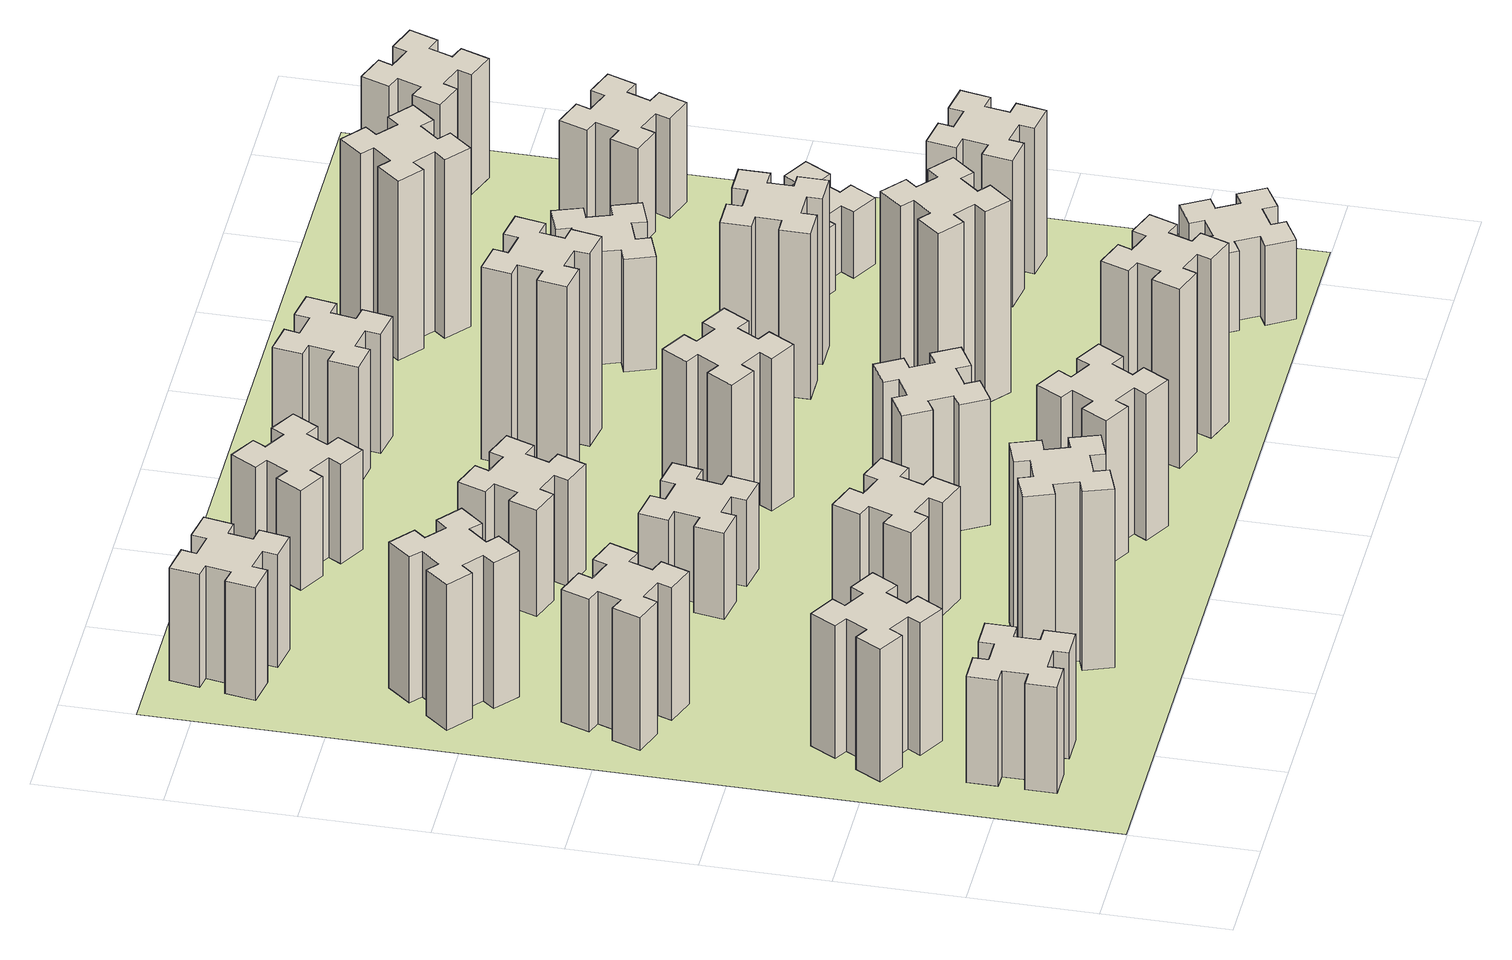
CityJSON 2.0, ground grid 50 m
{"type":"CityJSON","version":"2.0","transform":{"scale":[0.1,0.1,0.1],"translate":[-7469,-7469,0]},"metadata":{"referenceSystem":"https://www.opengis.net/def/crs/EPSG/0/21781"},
"CityObjects":{
"building1":{"type":"Building","attributes":{"class":"1000","function":"1000","usage":"1000","yearOfConstruction":2016,"roofType":"1000","measuredHeight":48,"storeysAboveGround":30,"storeysBelowGround":0},"geometry":[{"type":"Solid","lod":"1","boundaries":[[[[0,1,2,3,4,5,6,7,8,9,10,11,12,13,14,15,16,17,18,19]],[[17,16,20,21]],[[16,15,22,20]],[[15,14,23,22]],[[14,13,24,23]],[[13,12,25,24]],[[12,11,26,25]],[[11,10,27,26]],[[10,9,28,27]],[[9,8,29,28]],[[8,7,30,29]],[[7,6,31,30]],[[6,5,32,31]],[[5,4,33,32]],[[4,3,34,33]],[[3,2,35,34]],[[2,1,36,35]],[[1,0,37,36]],[[0,19,38,37]],[[19,18,39,38]],[[18,17,21,39]],[[24,25,26,27,28,29,30,31,32,33,34,35,36,37,38,39,21,20,22,23]]]]}]},
"building2":{"type":"Building","attributes":{"class":"1000","function":"1000","usage":"1000","yearOfConstruction":2016,"roofType":"1000","measuredHeight":60,"storeysAboveGround":30,"storeysBelowGround":0},"geometry":[{"type":"Solid","lod":"1","boundaries":[[[[40,41,42,43,44,45,46,47,48,49,50,51,52,53,54,55,56,57,58,59]],[[57,56,60,61]],[[56,55,62,60]],[[55,54,63,62]],[[54,53,64,63]],[[53,52,65,64]],[[52,51,66,65]],[[51,50,67,66]],[[50,49,68,67]],[[49,48,69,68]],[[48,47,70,69]],[[47,46,71,70]],[[46,45,72,71]],[[45,44,73,72]],[[44,43,74,73]],[[43,42,75,74]],[[42,41,76,75]],[[41,40,77,76]],[[40,59,78,77]],[[59,58,79,78]],[[58,57,61,79]],[[64,65,66,67,68,69,70,71,72,73,74,75,76,77,78,79,61,60,62,63]]]]}]},
"building3":{"type":"Building","attributes":{"class":"1000","function":"1000","usage":"1000","yearOfConstruction":2016,"roofType":"1000","measuredHeight":60,"storeysAboveGround":30,"storeysBelowGround":0},"geometry":[{"type":"Solid","lod":"1","boundaries":[[[[80,81,82,83,84,85,86,87,88,89,90,91,92,93,94,95,96,97,98,99]],[[97,96,100,101]],[[96,95,102,100]],[[95,94,103,102]],[[94,93,104,103]],[[93,92,105,104]],[[92,91,106,105]],[[91,90,107,106]],[[90,89,108,107]],[[89,88,109,108]],[[88,87,110,109]],[[87,86,111,110]],[[86,85,112,111]],[[85,84,113,112]],[[84,83,114,113]],[[83,82,115,114]],[[82,81,116,115]],[[81,80,117,116]],[[80,99,118,117]],[[99,98,119,118]],[[98,97,101,119]],[[104,105,106,107,108,109,110,111,112,113,114,115,116,117,118,119,101,100,102,103]]]]}]},
"building4":{"type":"Building","attributes":{"class":"1000","function":"1000","usage":"1000","yearOfConstruction":2016,"roofType":"1000","measuredHeight":66,"storeysAboveGround":30,"storeysBelowGround":0},"geometry":[{"type":"Solid","lod":"1","boundaries":[[[[120,121,122,123,124,125,126,127,128,129,130,131,132,133,134,135,136,137,138,139]],[[137,136,140,141]],[[136,135,142,140]],[[135,134,143,142]],[[134,133,144,143]],[[133,132,145,144]],[[132,131,146,145]],[[131,130,147,146]],[[130,129,148,147]],[[129,128,149,148]],[[128,127,150,149]],[[127,126,151,150]],[[126,125,152,151]],[[125,124,153,152]],[[124,123,154,153]],[[123,122,155,154]],[[122,121,156,155]],[[121,120,157,156]],[[120,139,158,157]],[[139,138,159,158]],[[138,137,141,159]],[[144,145,146,147,148,149,150,151,152,153,154,155,156,157,158,159,141,140,142,143]]]]}]},
"building5":{"type":"Building","attributes":{"class":"1000","function":"1000","usage":"1000","yearOfConstruction":2016,"roofType":"1000","measuredHeight":81,"storeysAboveGround":30,"storeysBelowGround":0},"geometry":[{"type":"Solid","lod":"1","boundaries":[[[[160,161,162,163,164,165,166,167,168,169,170,171,172,173,174,175,176,177,178,179]],[[177,176,180,181]],[[176,175,182,180]],[[175,174,183,182]],[[174,173,184,183]],[[173,172,185,184]],[[172,171,186,185]],[[171,170,187,186]],[[170,169,188,187]],[[169,168,189,188]],[[168,167,190,189]],[[167,166,191,190]],[[166,165,192,191]],[[165,164,193,192]],[[164,163,194,193]],[[163,162,195,194]],[[162,161,196,195]],[[161,160,197,196]],[[160,179,198,197]],[[179,178,199,198]],[[178,177,181,199]],[[184,185,186,187,188,189,190,191,192,193,194,195,196,197,198,199,181,180,182,183]]]]}]},
"building6":{"type":"Building","attributes":{"class":"1000","function":"1000","usage":"1000","yearOfConstruction":2016,"roofType":"1000","measuredHeight":51,"storeysAboveGround":30,"storeysBelowGround":0},"geometry":[{"type":"Solid","lod":"1","boundaries":[[[[200,201,202,203,204,205,206,207,208,209,210,211,212,213,214,215,216,217,218,219]],[[217,216,220,221]],[[216,215,222,220]],[[215,214,223,222]],[[214,213,224,223]],[[213,212,225,224]],[[212,211,226,225]],[[211,210,227,226]],[[210,209,228,227]],[[209,208,229,228]],[[208,207,230,229]],[[207,206,231,230]],[[206,205,232,231]],[[205,204,233,232]],[[204,203,234,233]],[[203,202,235,234]],[[202,201,236,235]],[[201,200,237,236]],[[200,219,238,237]],[[219,218,239,238]],[[218,217,221,239]],[[224,225,226,227,228,229,230,231,232,233,234,235,236,237,238,239,221,220,222,223]]]]}]},
"building7":{"type":"Building","attributes":{"class":"1000","function":"1000","usage":"1000","yearOfConstruction":2016,"roofType":"1000","measuredHeight":51,"storeysAboveGround":30,"storeysBelowGround":0},"geometry":[{"type":"Solid","lod":"1","boundaries":[[[[240,241,242,243,244,245,246,247,248,249,250,251,252,253,254,255,256,257,258,259]],[[257,256,260,261]],[[256,255,262,260]],[[255,254,263,262]],[[254,253,264,263]],[[253,252,265,264]],[[252,251,266,265]],[[251,250,267,266]],[[250,249,268,267]],[[249,248,269,268]],[[248,247,270,269]],[[247,246,271,270]],[[246,245,272,271]],[[245,244,273,272]],[[244,243,274,273]],[[243,242,275,274]],[[242,241,276,275]],[[241,240,277,276]],[[240,259,278,277]],[[259,258,279,278]],[[258,257,261,279]],[[264,265,266,267,268,269,270,271,272,273,274,275,276,277,278,279,261,260,262,263]]]]}]},
"building8":{"type":"Building","attributes":{"class":"1000","function":"1000","usage":"1000","yearOfConstruction":2016,"roofType":"1000","measuredHeight":39,"storeysAboveGround":30,"storeysBelowGround":0},"geometry":[{"type":"Solid","lod":"1","boundaries":[[[[280,281,282,283,284,285,286,287,288,289,290,291,292,293,294,295,296,297,298,299]],[[297,296,300,301]],[[296,295,302,300]],[[295,294,303,302]],[[294,293,304,303]],[[293,292,305,304]],[[292,291,306,305]],[[291,290,307,306]],[[290,289,308,307]],[[289,288,309,308]],[[288,287,310,309]],[[287,286,311,310]],[[286,285,312,311]],[[285,284,313,312]],[[284,283,314,313]],[[283,282,315,314]],[[282,281,316,315]],[[281,280,317,316]],[[280,299,318,317]],[[299,298,319,318]],[[298,297,301,319]],[[304,305,306,307,308,309,310,311,312,313,314,315,316,317,318,319,301,300,302,303]]]]}]},
"building9":{"type":"Building","attributes":{"class":"1000","function":"1000","usage":"1000","yearOfConstruction":2016,"roofType":"1000","measuredHeight":48,"storeysAboveGround":30,"storeysBelowGround":0},"geometry":[{"type":"Solid","lod":"1","boundaries":[[[[320,321,322,323,324,325,326,327,328,329,330,331,332,333,334,335,336,337,338,339]],[[337,336,340,341]],[[336,335,342,340]],[[335,334,343,342]],[[334,333,344,343]],[[333,332,345,344]],[[332,331,346,345]],[[331,330,347,346]],[[330,329,348,347]],[[329,328,349,348]],[[328,327,350,349]],[[327,326,351,350]],[[326,325,352,351]],[[325,324,353,352]],[[324,323,354,353]],[[323,322,355,354]],[[322,321,356,355]],[[321,320,357,356]],[[320,339,358,357]],[[339,338,359,358]],[[338,337,341,359]],[[344,345,346,347,348,349,350,351,352,353,354,355,356,357,358,359,341,340,342,343]]]]}]},
"building10":{"type":"Building","attributes":{"class":"1000","function":"1000","usage":"1000","yearOfConstruction":2016,"roofType":"1000","measuredHeight":66,"storeysAboveGround":30,"storeysBelowGround":0},"geometry":[{"type":"Solid","lod":"1","boundaries":[[[[360,361,362,363,364,365,366,367,368,369,370,371,372,373,374,375,376,377,378,379]],[[377,376,380,381]],[[376,375,382,380]],[[375,374,383,382]],[[374,373,384,383]],[[373,372,385,384]],[[372,371,386,385]],[[371,370,387,386]],[[370,369,388,387]],[[369,368,389,388]],[[368,367,390,389]],[[367,366,391,390]],[[366,365,392,391]],[[365,364,393,392]],[[364,363,394,393]],[[363,362,395,394]],[[362,361,396,395]],[[361,360,397,396]],[[360,379,398,397]],[[379,378,399,398]],[[378,377,381,399]],[[384,385,386,387,388,389,390,391,392,393,394,395,396,397,398,399,381,380,382,383]]]]}]},
"building11":{"type":"Building","attributes":{"class":"1000","function":"1000","usage":"1000","yearOfConstruction":2016,"roofType":"1000","measuredHeight":45,"storeysAboveGround":30,"storeysBelowGround":0},"geometry":[{"type":"Solid","lod":"1","boundaries":[[[[400,401,402,403,404,405,406,407,408,409,410,411,412,413,414,415,416,417,418,419]],[[417,416,420,421]],[[416,415,422,420]],[[415,414,423,422]],[[414,413,424,423]],[[413,412,425,424]],[[412,411,426,425]],[[411,410,427,426]],[[410,409,428,427]],[[409,408,429,428]],[[408,407,430,429]],[[407,406,431,430]],[[406,405,432,431]],[[405,404,433,432]],[[404,403,434,433]],[[403,402,435,434]],[[402,401,436,435]],[[401,400,437,436]],[[400,419,438,437]],[[419,418,439,438]],[[418,417,421,439]],[[424,425,426,427,428,429,430,431,432,433,434,435,436,437,438,439,421,420,422,423]]]]}]},
"building12":{"type":"Building","attributes":{"class":"1000","function":"1000","usage":"1000","yearOfConstruction":2016,"roofType":"1000","measuredHeight":57,"storeysAboveGround":30,"storeysBelowGround":0},"geometry":[{"type":"Solid","lod":"1","boundaries":[[[[440,441,442,443,444,445,446,447,448,449,450,451,452,453,454,455,456,457,458,459]],[[457,456,460,461]],[[456,455,462,460]],[[455,454,463,462]],[[454,453,464,463]],[[453,452,465,464]],[[452,451,466,465]],[[451,450,467,466]],[[450,449,468,467]],[[449,448,469,468]],[[448,447,470,469]],[[447,446,471,470]],[[446,445,472,471]],[[445,444,473,472]],[[444,443,474,473]],[[443,442,475,474]],[[442,441,476,475]],[[441,440,477,476]],[[440,459,478,477]],[[459,458,479,478]],[[458,457,461,479]],[[464,465,466,467,468,469,470,471,472,473,474,475,476,477,478,479,461,460,462,463]]]]}]},
"building13":{"type":"Building","attributes":{"class":"1000","function":"1000","usage":"1000","yearOfConstruction":2016,"roofType":"1000","measuredHeight":69,"storeysAboveGround":30,"storeysBelowGround":0},"geometry":[{"type":"Solid","lod":"1","boundaries":[[[[480,481,482,483,484,485,486,487,488,489,490,491,492,493,494,495,496,497,498,499]],[[497,496,500,501]],[[496,495,502,500]],[[495,494,503,502]],[[494,493,504,503]],[[493,492,505,504]],[[492,491,506,505]],[[491,490,507,506]],[[490,489,508,507]],[[489,488,509,508]],[[488,487,510,509]],[[487,486,511,510]],[[486,485,512,511]],[[485,484,513,512]],[[484,483,514,513]],[[483,482,515,514]],[[482,481,516,515]],[[481,480,517,516]],[[480,499,518,517]],[[499,498,519,518]],[[498,497,501,519]],[[504,505,506,507,508,509,510,511,512,513,514,515,516,517,518,519,501,500,502,503]]]]}]},
"building14":{"type":"Building","attributes":{"class":"1000","function":"1000","usage":"1000","yearOfConstruction":2016,"roofType":"1000","measuredHeight":81,"storeysAboveGround":30,"storeysBelowGround":0},"geometry":[{"type":"Solid","lod":"1","boundaries":[[[[520,521,522,523,524,525,526,527,528,529,530,531,532,533,534,535,536,537,538,539]],[[537,536,540,541]],[[536,535,542,540]],[[535,534,543,542]],[[534,533,544,543]],[[533,532,545,544]],[[532,531,546,545]],[[531,530,547,546]],[[530,529,548,547]],[[529,528,549,548]],[[528,527,550,549]],[[527,526,551,550]],[[526,525,552,551]],[[525,524,553,552]],[[524,523,554,553]],[[523,522,555,554]],[[522,521,556,555]],[[521,520,557,556]],[[520,539,558,557]],[[539,538,559,558]],[[538,537,541,559]],[[544,545,546,547,548,549,550,551,552,553,554,555,556,557,558,559,541,540,542,543]]]]}]},
"building15":{"type":"Building","attributes":{"class":"1000","function":"1000","usage":"1000","yearOfConstruction":2016,"roofType":"1000","measuredHeight":87,"storeysAboveGround":30,"storeysBelowGround":0},"geometry":[{"type":"Solid","lod":"1","boundaries":[[[[560,561,562,563,564,565,566,567,568,569,570,571,572,573,574,575,576,577,578,579]],[[577,576,580,581]],[[576,575,582,580]],[[575,574,583,582]],[[574,573,584,583]],[[573,572,585,584]],[[572,571,586,585]],[[571,570,587,586]],[[570,569,588,587]],[[569,568,589,588]],[[568,567,590,589]],[[567,566,591,590]],[[566,565,592,591]],[[565,564,593,592]],[[564,563,594,593]],[[563,562,595,594]],[[562,561,596,595]],[[561,560,597,596]],[[560,579,598,597]],[[579,578,599,598]],[[578,577,581,599]],[[584,585,586,587,588,589,590,591,592,593,594,595,596,597,598,599,581,580,582,583]]]]}]},
"building16":{"type":"Building","attributes":{"class":"1000","function":"1000","usage":"1000","yearOfConstruction":2016,"roofType":"1000","measuredHeight":54,"storeysAboveGround":30,"storeysBelowGround":0},"geometry":[{"type":"Solid","lod":"1","boundaries":[[[[600,601,602,603,604,605,606,607,608,609,610,611,612,613,614,615,616,617,618,619]],[[617,616,620,621]],[[616,615,622,620]],[[615,614,623,622]],[[614,613,624,623]],[[613,612,625,624]],[[612,611,626,625]],[[611,610,627,626]],[[610,609,628,627]],[[609,608,629,628]],[[608,607,630,629]],[[607,606,631,630]],[[606,605,632,631]],[[605,604,633,632]],[[604,603,634,633]],[[603,602,635,634]],[[602,601,636,635]],[[601,600,637,636]],[[600,619,638,637]],[[619,618,639,638]],[[618,617,621,639]],[[624,625,626,627,628,629,630,631,632,633,634,635,636,637,638,639,621,620,622,623]]]]}]},
"building17":{"type":"Building","attributes":{"class":"1000","function":"1000","usage":"1000","yearOfConstruction":2016,"roofType":"1000","measuredHeight":87,"storeysAboveGround":30,"storeysBelowGround":0},"geometry":[{"type":"Solid","lod":"1","boundaries":[[[[640,641,642,643,644,645,646,647,648,649,650,651,652,653,654,655,656,657,658,659]],[[657,656,660,661]],[[656,655,662,660]],[[655,654,663,662]],[[654,653,664,663]],[[653,652,665,664]],[[652,651,666,665]],[[651,650,667,666]],[[650,649,668,667]],[[649,648,669,668]],[[648,647,670,669]],[[647,646,671,670]],[[646,645,672,671]],[[645,644,673,672]],[[644,643,674,673]],[[643,642,675,674]],[[642,641,676,675]],[[641,640,677,676]],[[640,659,678,677]],[[659,658,679,678]],[[658,657,661,679]],[[664,665,666,667,668,669,670,671,672,673,674,675,676,677,678,679,661,660,662,663]]]]}]},
"building18":{"type":"Building","attributes":{"class":"1000","function":"1000","usage":"1000","yearOfConstruction":2016,"roofType":"1000","measuredHeight":75,"storeysAboveGround":30,"storeysBelowGround":0},"geometry":[{"type":"Solid","lod":"1","boundaries":[[[[680,681,682,683,684,685,686,687,688,689,690,691,692,693,694,695,696,697,698,699]],[[697,696,700,701]],[[696,695,702,700]],[[695,694,703,702]],[[694,693,704,703]],[[693,692,705,704]],[[692,691,706,705]],[[691,690,707,706]],[[690,689,708,707]],[[689,688,709,708]],[[688,687,710,709]],[[687,686,711,710]],[[686,685,712,711]],[[685,684,713,712]],[[684,683,714,713]],[[683,682,715,714]],[[682,681,716,715]],[[681,680,717,716]],[[680,699,718,717]],[[699,698,719,718]],[[698,697,701,719]],[[704,705,706,707,708,709,710,711,712,713,714,715,716,717,718,719,701,700,702,703]]]]}]},
"building19":{"type":"Building","attributes":{"class":"1000","function":"1000","usage":"1000","yearOfConstruction":2016,"roofType":"1000","measuredHeight":51,"storeysAboveGround":30,"storeysBelowGround":0},"geometry":[{"type":"Solid","lod":"1","boundaries":[[[[720,721,722,723,724,725,726,727,728,729,730,731,732,733,734,735,736,737,738,739]],[[737,736,740,741]],[[736,735,742,740]],[[735,734,743,742]],[[734,733,744,743]],[[733,732,745,744]],[[732,731,746,745]],[[731,730,747,746]],[[730,729,748,747]],[[729,728,749,748]],[[728,727,750,749]],[[727,726,751,750]],[[726,725,752,751]],[[725,724,753,752]],[[724,723,754,753]],[[723,722,755,754]],[[722,721,756,755]],[[721,720,757,756]],[[720,739,758,757]],[[739,738,759,758]],[[738,737,741,759]],[[744,745,746,747,748,749,750,751,752,753,754,755,756,757,758,759,741,740,742,743]]]]}]},
"building20":{"type":"Building","attributes":{"class":"1000","function":"1000","usage":"1000","yearOfConstruction":2016,"roofType":"1000","measuredHeight":36,"storeysAboveGround":30,"storeysBelowGround":0},"geometry":[{"type":"Solid","lod":"1","boundaries":[[[[760,761,762,763,764,765,766,767,768,769,770,771,772,773,774,775,776,777,778,779]],[[777,776,780,781]],[[776,775,782,780]],[[775,774,783,782]],[[774,773,784,783]],[[773,772,785,784]],[[772,771,786,785]],[[771,770,787,786]],[[770,769,788,787]],[[769,768,789,788]],[[768,767,790,789]],[[767,766,791,790]],[[766,765,792,791]],[[765,764,793,792]],[[764,763,794,793]],[[763,762,795,794]],[[762,761,796,795]],[[761,760,797,796]],[[760,779,798,797]],[[779,778,799,798]],[[778,777,781,799]],[[784,785,786,787,788,789,790,791,792,793,794,795,796,797,798,799,781,780,782,783]]]]}]},
"building21":{"type":"Building","attributes":{"class":"1000","function":"1000","usage":"1000","yearOfConstruction":2016,"roofType":"1000","measuredHeight":81,"storeysAboveGround":30,"storeysBelowGround":0},"geometry":[{"type":"Solid","lod":"1","boundaries":[[[[800,801,802,803,804,805,806,807,808,809,810,811,812,813,814,815,816,817,818,819]],[[817,816,820,821]],[[816,815,822,820]],[[815,814,823,822]],[[814,813,824,823]],[[813,812,825,824]],[[812,811,826,825]],[[811,810,827,826]],[[810,809,828,827]],[[809,808,829,828]],[[808,807,830,829]],[[807,806,831,830]],[[806,805,832,831]],[[805,804,833,832]],[[804,803,834,833]],[[803,802,835,834]],[[802,801,836,835]],[[801,800,837,836]],[[800,819,838,837]],[[819,818,839,838]],[[818,817,821,839]],[[824,825,826,827,828,829,830,831,832,833,834,835,836,837,838,839,821,820,822,823]]]]}]},
"building22":{"type":"Building","attributes":{"class":"1000","function":"1000","usage":"1000","yearOfConstruction":2016,"roofType":"1000","measuredHeight":66,"storeysAboveGround":30,"storeysBelowGround":0},"geometry":[{"type":"Solid","lod":"1","boundaries":[[[[840,841,842,843,844,845,846,847,848,849,850,851,852,853,854,855,856,857,858,859]],[[857,856,860,861]],[[856,855,862,860]],[[855,854,863,862]],[[854,853,864,863]],[[853,852,865,864]],[[852,851,866,865]],[[851,850,867,866]],[[850,849,868,867]],[[849,848,869,868]],[[848,847,870,869]],[[847,846,871,870]],[[846,845,872,871]],[[845,844,873,872]],[[844,843,874,873]],[[843,842,875,874]],[[842,841,876,875]],[[841,840,877,876]],[[840,859,878,877]],[[859,858,879,878]],[[858,857,861,879]],[[864,865,866,867,868,869,870,871,872,873,874,875,876,877,878,879,861,860,862,863]]]]}]},
"building23":{"type":"Building","attributes":{"class":"1000","function":"1000","usage":"1000","yearOfConstruction":2016,"roofType":"1000","measuredHeight":30,"storeysAboveGround":30,"storeysBelowGround":0},"geometry":[{"type":"Solid","lod":"1","boundaries":[[[[880,881,882,883,884,885,886,887,888,889,890,891,892,893,894,895,896,897,898,899]],[[897,896,900,901]],[[896,895,902,900]],[[895,894,903,902]],[[894,893,904,903]],[[893,892,905,904]],[[892,891,906,905]],[[891,890,907,906]],[[890,889,908,907]],[[889,888,909,908]],[[888,887,910,909]],[[887,886,911,910]],[[886,885,912,911]],[[885,884,913,912]],[[884,883,914,913]],[[883,882,915,914]],[[882,881,916,915]],[[881,880,917,916]],[[880,899,918,917]],[[899,898,919,918]],[[898,897,901,919]],[[904,905,906,907,908,909,910,911,912,913,914,915,916,917,918,919,901,900,902,903]]]]}]},
"building24":{"type":"Building","attributes":{"class":"1000","function":"1000","usage":"1000","yearOfConstruction":2016,"roofType":"1000","measuredHeight":45,"storeysAboveGround":30,"storeysBelowGround":0},"geometry":[{"type":"Solid","lod":"1","boundaries":[[[[920,921,922,923,924,925,926,927,928,929,930,931,932,933,934,935,936,937,938,939]],[[937,936,940,941]],[[936,935,942,940]],[[935,934,943,942]],[[934,933,944,943]],[[933,932,945,944]],[[932,931,946,945]],[[931,930,947,946]],[[930,929,948,947]],[[929,928,949,948]],[[928,927,950,949]],[[927,926,951,950]],[[926,925,952,951]],[[925,924,953,952]],[[924,923,954,953]],[[923,922,955,954]],[[922,921,956,955]],[[921,920,957,956]],[[920,939,958,957]],[[939,938,959,958]],[[938,937,941,959]],[[944,945,946,947,948,949,950,951,952,953,954,955,956,957,958,959,941,940,942,943]]]]}]},
"building25":{"type":"Building","attributes":{"class":"1000","function":"1000","usage":"1000","yearOfConstruction":2016,"roofType":"1000","measuredHeight":54,"storeysAboveGround":30,"storeysBelowGround":0},"geometry":[{"type":"Solid","lod":"1","boundaries":[[[[960,961,962,963,964,965,966,967,968,969,970,971,972,973,974,975,976,977,978,979]],[[977,976,980,981]],[[976,975,982,980]],[[975,974,983,982]],[[974,973,984,983]],[[973,972,985,984]],[[972,971,986,985]],[[971,970,987,986]],[[970,969,988,987]],[[969,968,989,988]],[[968,967,990,989]],[[967,966,991,990]],[[966,965,992,991]],[[965,964,993,992]],[[964,963,994,993]],[[963,962,995,994]],[[962,961,996,995]],[[961,960,997,996]],[[960,979,998,997]],[[979,978,999,998]],[[978,977,981,999]],[[984,985,986,987,988,989,990,991,992,993,994,995,996,997,998,999,981,980,982,983]]]]}]},
"landuse1":{"type":"LandUse","attributes":{"name":"plot1","function":"1010"},"geometry":[{"type":"MultiSurface","lod":"1","boundaries":[[[1000,1001,1002,1003]]]}]}
},
"vertices":[
[485,425,0],[485,525,0],[545,525,0],[545,645,0],[425,645,0],[425,585,0],[325,585,0],[325,645,0],[205,645,0],[205,525,0],[265,525,0],[265,425,0],[205,425,0],[205,305,0],[325,305,0],[325,365,0],[425,365,0],[425,305,0],[545,305,0],[545,425,0],[425,365,480],[425,305,480],[325,365,480],[325,305,480],[205,305,480],[205,425,480],[265,425,480],[265,525,480],[205,525,480],[205,645,480],[325,645,480],[325,585,480],[425,585,480],[425,645,480],[545,645,480],[545,525,480],[485,525,480],[485,425,480],[545,425,480],[545,305,480],
[277,945,0],[364,895,0],[334,843,0],[438,783,0],[498,887,0],[446,917,0],[496,1004,0],[548,974,0],[608,1078,0],[504,1138,0],[474,1086,0],[387,1136,0],[417,1188,0],[313,1248,0],[253,1144,0],[305,1114,0],[255,1027,0],[203,1057,0],[143,953,0],[247,893,0],[255,1027,600],[203,1057,600],[305,1114,600],[253,1144,600],[313,1248,600],[417,1188,600],[387,1136,600],[474,1086,600],[504,1138,600],[608,1078,600],[548,974,600],[496,1004,600],[446,917,600],[498,887,600],[438,783,600],[334,843,600],[364,895,600],[277,945,600],[247,893,600],[143,953,600],
[289,2040,0],[255,1946,0],[199,1967,0],[157,1854,0],[270,1813,0],[291,1869,0],[385,1835,0],[364,1779,0],[477,1737,0],[518,1850,0],[462,1871,0],[496,1965,0],[552,1944,0],[593,2057,0],[480,2098,0],[460,2042,0],[366,2076,0],[387,2132,0],[274,2173,0],[233,2060,0],[366,2076,600],[387,2132,600],[460,2042,600],[480,2098,600],[593,2057,600],[552,1944,600],[496,1965,600],[462,1871,600],[518,1850,600],[477,1737,600],[364,1779,600],[385,1835,600],[291,1869,600],[270,1813,600],[157,1854,600],[199,1967,600],[255,1946,600],[289,2040,600],[233,2060,600],[274,2173,600],
[323,2704,0],[259,2628,0],[213,2666,0],[136,2574,0],[228,2497,0],[266,2543,0],[343,2479,0],[304,2433,0],[396,2356,0],[473,2448,0],[427,2486,0],[492,2563,0],[538,2524,0],[615,2616,0],[523,2693,0],[484,2647,0],[408,2712,0],[446,2758,0],[354,2835,0],[277,2743,0],[408,2712,660],[446,2758,660],[484,2647,660],[523,2693,660],[615,2616,660],[538,2524,660],[492,2563,660],[427,2486,660],[473,2448,660],[396,2356,660],[304,2433,660],[343,2479,660],[266,2543,660],[228,2497,660],[136,2574,660],[213,2666,660],[259,2628,660],[323,2704,660],[277,2743,660],[354,2835,660],
[995,485,0],[1029,391,0],[973,370,0],[1014,257,0],[1127,299,0],[1106,355,0],[1200,389,0],[1220,333,0],[1333,374,0],[1292,487,0],[1236,466,0],[1202,560,0],[1258,580,0],[1217,693,0],[1104,652,0],[1125,596,0],[1031,562,0],[1010,618,0],[897,577,0],[939,464,0],[1031,562,810],[1010,618,810],[1125,596,810],[1104,652,810],[1217,693,810],[1258,580,810],[1202,560,810],[1236,466,810],[1292,487,810],[1333,374,810],[1220,333,810],[1200,389,810],[1106,355,810],[1127,299,810],[1014,257,810],[973,370,810],[1029,391,810],[995,485,810],[939,464,810],[897,577,810],
[307,3336,0],[405,3318,0],[395,3259,0],[513,3238,0],[534,3357,0],[475,3367,0],[492,3465,0],[551,3455,0],[572,3573,0],[454,3594,0],[444,3535,0],[345,3552,0],[356,3611,0],[237,3632,0],[217,3514,0],[276,3504,0],[258,3405,0],[199,3416,0],[178,3297,0],[297,3277,0],[258,3405,510],[199,3416,510],[276,3504,510],[217,3514,510],[237,3632,510],[356,3611,510],[345,3552,510],[444,3535,510],[454,3594,510],[572,3573,510],[551,3455,510],[492,3465,510],[475,3367,510],[534,3357,510],[513,3238,510],[395,3259,510],[405,3318,510],[307,3336,510],[297,3277,510],[178,3297,510],
[1129,1200,0],[1095,1106,0],[1039,1127,0],[997,1014,0],[1110,973,0],[1131,1029,0],[1225,995,0],[1204,939,0],[1317,897,0],[1358,1010,0],[1302,1031,0],[1336,1125,0],[1392,1104,0],[1433,1217,0],[1320,1258,0],[1300,1202,0],[1206,1236,0],[1227,1292,0],[1114,1333,0],[1073,1220,0],[1206,1236,510],[1227,1292,510],[1300,1202,510],[1320,1258,510],[1433,1217,510],[1392,1104,510],[1336,1125,510],[1302,1031,510],[1358,1010,510],[1317,897,510],[1204,939,510],[1225,995,510],[1131,1029,510],[1110,973,510],[997,1014,510],[1039,1127,510],[1095,1106,510],[1129,1200,510],[1073,1220,510],[1114,1333,510],
[1284,1955,0],[1185,1972,0],[1196,2031,0],[1077,2052,0],[1057,1934,0],[1116,1924,0],[1098,1825,0],[1039,1836,0],[1018,1717,0],[1137,1697,0],[1147,1756,0],[1245,1738,0],[1235,1679,0],[1353,1658,0],[1374,1777,0],[1315,1787,0],[1332,1885,0],[1391,1875,0],[1412,1993,0],[1294,2014,0],[1332,1885,390],[1391,1875,390],[1315,1787,390],[1374,1777,390],[1353,1658,390],[1235,1679,390],[1245,1738,390],[1147,1756,390],[1137,1697,390],[1018,1717,390],[1039,1836,390],[1098,1825,390],[1116,1924,390],[1057,1934,390],[1077,2052,390],[1196,2031,390],[1185,1972,390],[1284,1955,390],[1294,2014,390],[1412,1993,390],
[1029,2580,0],[995,2486,0],[939,2507,0],[897,2394,0],[1010,2353,0],[1031,2409,0],[1125,2375,0],[1104,2319,0],[1217,2277,0],[1258,2390,0],[1202,2411,0],[1236,2505,0],[1292,2484,0],[1333,2597,0],[1220,2638,0],[1200,2582,0],[1106,2616,0],[1127,2672,0],[1014,2713,0],[973,2600,0],[1106,2616,480],[1127,2672,480],[1200,2582,480],[1220,2638,480],[1333,2597,480],[1292,2484,480],[1236,2505,480],[1202,2411,480],[1258,2390,480],[1217,2277,480],[1104,2319,480],[1125,2375,480],[1031,2409,480],[1010,2353,480],[897,2394,480],[939,2507,480],[995,2486,480],[1029,2580,480],[973,2600,480],[1014,2713,480],
[1954,546,0],[1867,596,0],[1897,648,0],[1793,708,0],[1733,604,0],[1785,574,0],[1735,487,0],[1683,517,0],[1623,413,0],[1727,353,0],[1757,405,0],[1844,355,0],[1814,303,0],[1918,243,0],[1978,347,0],[1926,377,0],[1976,464,0],[2028,434,0],[2088,538,0],[1984,598,0],[1976,464,660],[2028,434,660],[1926,377,660],[1978,347,660],[1918,243,660],[1814,303,660],[1844,355,660],[1757,405,660],[1727,353,660],[1623,413,660],[1683,517,660],[1735,487,660],[1785,574,660],[1733,604,660],[1793,708,660],[1897,648,660],[1867,596,660],[1954,546,660],[1984,598,660],[2088,538,660],
[1045,3434,0],[995,3347,0],[943,3377,0],[883,3273,0],[987,3213,0],[1017,3265,0],[1104,3215,0],[1074,3163,0],[1178,3103,0],[1238,3207,0],[1186,3237,0],[1236,3324,0],[1288,3294,0],[1348,3398,0],[1244,3458,0],[1214,3406,0],[1127,3456,0],[1157,3508,0],[1053,3568,0],[993,3464,0],[1127,3456,450],[1157,3508,450],[1214,3406,450],[1244,3458,450],[1348,3398,450],[1288,3294,450],[1236,3324,450],[1186,3237,450],[1238,3207,450],[1178,3103,450],[1074,3163,450],[1104,3215,450],[1017,3265,450],[987,3213,450],[883,3273,450],[943,3377,450],[995,3347,450],[1045,3434,450],[993,3464,450],[1053,3568,450],
[1844,1236,0],[1757,1186,0],[1727,1238,0],[1623,1178,0],[1683,1074,0],[1735,1104,0],[1785,1017,0],[1733,987,0],[1793,883,0],[1897,943,0],[1867,995,0],[1954,1045,0],[1984,993,0],[2088,1053,0],[2028,1157,0],[1976,1127,0],[1926,1214,0],[1978,1244,0],[1918,1348,0],[1814,1288,0],[1926,1214,570],[1978,1244,570],[1976,1127,570],[2028,1157,570],[2088,1053,570],[1984,993,570],[1954,1045,570],[1867,995,570],[1897,943,570],[1793,883,570],[1733,987,570],[1785,1017,570],[1735,1104,570],[1683,1074,570],[1623,1178,570],[1727,1238,570],[1757,1186,570],[1844,1236,570],[1814,1288,570],[1918,1348,570],
[1685,1954,0],[1635,1867,0],[1583,1897,0],[1523,1793,0],[1627,1733,0],[1657,1785,0],[1744,1735,0],[1714,1683,0],[1818,1623,0],[1878,1727,0],[1826,1757,0],[1876,1844,0],[1928,1814,0],[1988,1918,0],[1884,1978,0],[1854,1926,0],[1767,1976,0],[1797,2028,0],[1693,2088,0],[1633,1984,0],[1767,1976,690],[1797,2028,690],[1854,1926,690],[1884,1978,690],[1988,1918,690],[1928,1814,690],[1876,1844,690],[1826,1757,690],[1878,1727,690],[1818,1623,690],[1714,1683,690],[1744,1735,690],[1657,1785,690],[1627,1733,690],[1523,1793,690],[1583,1897,690],[1635,1867,690],[1685,1954,690],[1633,1984,690],[1693,2088,690],
[2411,289,0],[2505,255,0],[2484,199,0],[2597,157,0],[2638,270,0],[2582,291,0],[2616,385,0],[2672,364,0],[2713,477,0],[2600,518,0],[2580,462,0],[2486,496,0],[2507,552,0],[2394,593,0],[2353,480,0],[2409,460,0],[2375,366,0],[2319,387,0],[2277,274,0],[2390,233,0],[2375,366,810],[2319,387,810],[2409,460,810],[2353,480,810],[2394,593,810],[2507,552,810],[2486,496,810],[2580,462,810],[2600,518,810],[2713,477,810],[2672,364,810],[2616,385,810],[2582,291,810],[2638,270,810],[2597,157,810],[2484,199,810],[2505,255,810],[2411,289,810],[2390,233,810],[2277,274,810],
[2055,2527,0],[2072,2625,0],[2131,2615,0],[2152,2733,0],[2034,2754,0],[2024,2695,0],[1925,2712,0],[1936,2771,0],[1817,2792,0],[1797,2674,0],[1856,2664,0],[1838,2565,0],[1779,2576,0],[1758,2457,0],[1877,2437,0],[1887,2496,0],[1985,2478,0],[1975,2419,0],[2093,2398,0],[2114,2517,0],[1985,2478,870],[1975,2419,870],[1887,2496,870],[1877,2437,870],[1758,2457,870],[1779,2576,870],[1838,2565,870],[1856,2664,870],[1797,2674,870],[1817,2792,870],[1936,2771,870],[1925,2712,870],[2024,2695,870],[2034,2754,870],[2152,2733,870],[2131,2615,870],[2072,2625,870],[2055,2527,870],[2114,2517,870],[2093,2398,870],
[1687,3236,0],[1785,3218,0],[1775,3159,0],[1893,3138,0],[1914,3257,0],[1855,3267,0],[1872,3365,0],[1931,3355,0],[1952,3473,0],[1834,3494,0],[1824,3435,0],[1725,3452,0],[1736,3511,0],[1617,3532,0],[1597,3414,0],[1656,3404,0],[1638,3305,0],[1579,3316,0],[1558,3197,0],[1677,3177,0],[1638,3305,540],[1579,3316,540],[1656,3404,540],[1597,3414,540],[1617,3532,540],[1736,3511,540],[1725,3452,540],[1824,3435,540],[1834,3494,540],[1952,3473,540],[1931,3355,540],[1872,3365,540],[1855,3267,540],[1914,3257,540],[1893,3138,540],[1775,3159,540],[1785,3218,540],[1687,3236,540],[1677,3177,540],[1558,3197,540],
[2486,1163,0],[2563,1099,0],[2524,1053,0],[2616,976,0],[2693,1068,0],[2647,1106,0],[2712,1183,0],[2758,1144,0],[2835,1236,0],[2743,1313,0],[2704,1267,0],[2628,1332,0],[2666,1378,0],[2574,1455,0],[2497,1363,0],[2543,1324,0],[2479,1248,0],[2433,1286,0],[2356,1194,0],[2448,1117,0],[2479,1248,870],[2433,1286,870],[2543,1324,870],[2497,1363,870],[2574,1455,870],[2666,1378,870],[2628,1332,870],[2704,1267,870],[2743,1313,870],[2835,1236,870],[2758,1144,870],[2712,1183,870],[2647,1106,870],[2693,1068,870],[2616,976,870],[2524,1053,870],[2563,1099,870],[2486,1163,870],[2448,1117,870],[2356,1194,870],
[2485,1905,0],[2485,1805,0],[2425,1805,0],[2425,1685,0],[2545,1685,0],[2545,1745,0],[2645,1745,0],[2645,1685,0],[2765,1685,0],[2765,1805,0],[2705,1805,0],[2705,1905,0],[2765,1905,0],[2765,2025,0],[2645,2025,0],[2645,1965,0],[2545,1965,0],[2545,2025,0],[2425,2025,0],[2425,1905,0],[2545,1965,750],[2545,2025,750],[2645,1965,750],[2645,2025,750],[2765,2025,750],[2765,1905,750],[2705,1905,750],[2705,1805,750],[2765,1805,750],[2765,1685,750],[2645,1685,750],[2645,1745,750],[2545,1745,750],[2545,1685,750],[2425,1685,750],[2425,1805,750],[2485,1805,750],[2485,1905,750],[2425,1905,750],[2425,2025,750],
[2586,2375,0],[2680,2409,0],[2700,2353,0],[2813,2394,0],[2772,2507,0],[2716,2486,0],[2682,2580,0],[2738,2600,0],[2697,2713,0],[2584,2672,0],[2605,2616,0],[2511,2582,0],[2490,2638,0],[2377,2597,0],[2419,2484,0],[2475,2505,0],[2509,2411,0],[2453,2390,0],[2494,2277,0],[2607,2319,0],[2509,2411,510],[2453,2390,510],[2475,2505,510],[2419,2484,510],[2377,2597,510],[2490,2638,510],[2511,2582,510],[2605,2616,510],[2584,2672,510],[2697,2713,510],[2738,2600,510],[2682,2580,510],[2716,2486,510],[2772,2507,510],[2813,2394,510],[2700,2353,510],[2680,2409,510],[2586,2375,510],[2607,2319,510],[2494,2277,510],
[3324,396,0],[3237,346,0],[3207,398,0],[3103,338,0],[3163,234,0],[3215,264,0],[3265,177,0],[3213,147,0],[3273,43,0],[3377,103,0],[3347,155,0],[3434,205,0],[3464,153,0],[3568,213,0],[3508,317,0],[3456,287,0],[3406,374,0],[3458,404,0],[3398,508,0],[3294,448,0],[3406,374,360],[3458,404,360],[3456,287,360],[3508,317,360],[3568,213,360],[3464,153,360],[3434,205,360],[3347,155,360],[3377,103,360],[3273,43,360],[3213,147,360],[3265,177,360],[3215,264,360],[3163,234,360],[3103,338,360],[3207,398,360],[3237,346,360],[3324,396,360],[3294,448,360],[3398,508,360],
[2704,3287,0],[2628,3352,0],[2666,3398,0],[2574,3475,0],[2497,3383,0],[2543,3344,0],[2479,3268,0],[2433,3306,0],[2356,3214,0],[2448,3137,0],[2486,3183,0],[2563,3119,0],[2524,3073,0],[2616,2996,0],[2693,3088,0],[2647,3126,0],[2712,3203,0],[2758,3164,0],[2835,3256,0],[2743,3333,0],[2712,3203,810],[2758,3164,810],[2647,3126,810],[2693,3088,810],[2616,2996,810],[2524,3073,810],[2563,3119,810],[2486,3183,810],[2448,3137,810],[2356,3214,810],[2433,3306,810],[2479,3268,810],[2543,3344,810],[2497,3383,810],[2574,3475,810],[2666,3398,810],[2628,3352,810],[2704,3287,810],[2743,3333,810],[2835,3256,810],
[3404,1315,0],[3305,1332,0],[3316,1391,0],[3197,1412,0],[3177,1294,0],[3236,1284,0],[3218,1185,0],[3159,1196,0],[3138,1077,0],[3257,1057,0],[3267,1116,0],[3365,1098,0],[3355,1039,0],[3473,1018,0],[3494,1137,0],[3435,1147,0],[3452,1245,0],[3511,1235,0],[3532,1353,0],[3414,1374,0],[3452,1245,660],[3511,1235,660],[3435,1147,660],[3494,1137,660],[3473,1018,660],[3355,1039,660],[3365,1098,660],[3267,1116,660],[3257,1057,660],[3138,1077,660],[3159,1196,660],[3218,1185,660],[3236,1284,660],[3177,1294,660],[3197,1412,660],[3316,1391,660],[3305,1332,660],[3404,1315,660],[3414,1374,660],[3532,1353,660],
[3165,1954,0],[3115,1867,0],[3063,1897,0],[3003,1793,0],[3107,1733,0],[3137,1785,0],[3224,1735,0],[3194,1683,0],[3298,1623,0],[3358,1727,0],[3306,1757,0],[3356,1844,0],[3408,1814,0],[3468,1918,0],[3364,1978,0],[3334,1926,0],[3247,1976,0],[3277,2028,0],[3173,2088,0],[3113,1984,0],[3247,1976,300],[3277,2028,300],[3334,1926,300],[3364,1978,300],[3468,1918,300],[3408,1814,300],[3356,1844,300],[3306,1757,300],[3358,1727,300],[3298,1623,300],[3194,1683,300],[3224,1735,300],[3137,1785,300],[3107,1733,300],[3003,1793,300],[3063,1897,300],[3115,1867,300],[3165,1954,300],[3113,1984,300],[3173,2088,300],
[3522,2511,0],[3556,2605,0],[3612,2584,0],[3653,2697,0],[3540,2738,0],[3520,2682,0],[3426,2716,0],[3447,2772,0],[3334,2813,0],[3293,2700,0],[3349,2680,0],[3315,2586,0],[3259,2607,0],[3217,2494,0],[3330,2453,0],[3351,2509,0],[3445,2475,0],[3424,2419,0],[3537,2377,0],[3578,2490,0],[3445,2475,450],[3424,2419,450],[3351,2509,450],[3330,2453,450],[3217,2494,450],[3259,2607,450],[3315,2586,450],[3349,2680,450],[3293,2700,450],[3334,2813,450],[3447,2772,450],[3426,2716,450],[3520,2682,450],[3540,2738,450],[3653,2697,450],[3612,2584,450],[3556,2605,450],[3522,2511,450],[3578,2490,450],[3537,2377,450],
[3351,3249,0],[3445,3215,0],[3424,3159,0],[3537,3117,0],[3578,3230,0],[3522,3251,0],[3556,3345,0],[3612,3324,0],[3653,3437,0],[3540,3478,0],[3520,3422,0],[3426,3456,0],[3447,3512,0],[3334,3553,0],[3293,3440,0],[3349,3420,0],[3315,3326,0],[3259,3347,0],[3217,3234,0],[3330,3193,0],[3315,3326,540],[3259,3347,540],[3349,3420,540],[3293,3440,540],[3334,3553,540],[3447,3512,540],[3426,3456,540],[3520,3422,540],[3540,3478,540],[3653,3437,540],[3612,3324,540],[3556,3345,540],[3522,3251,540],[3578,3230,540],[3537,3117,540],[3424,3159,540],[3445,3215,540],[3351,3249,540],[3330,3193,540],[3217,3234,540],
[5,3705,0],[3705,3705,0],[3705,5,0],[5,5,0]
]}
